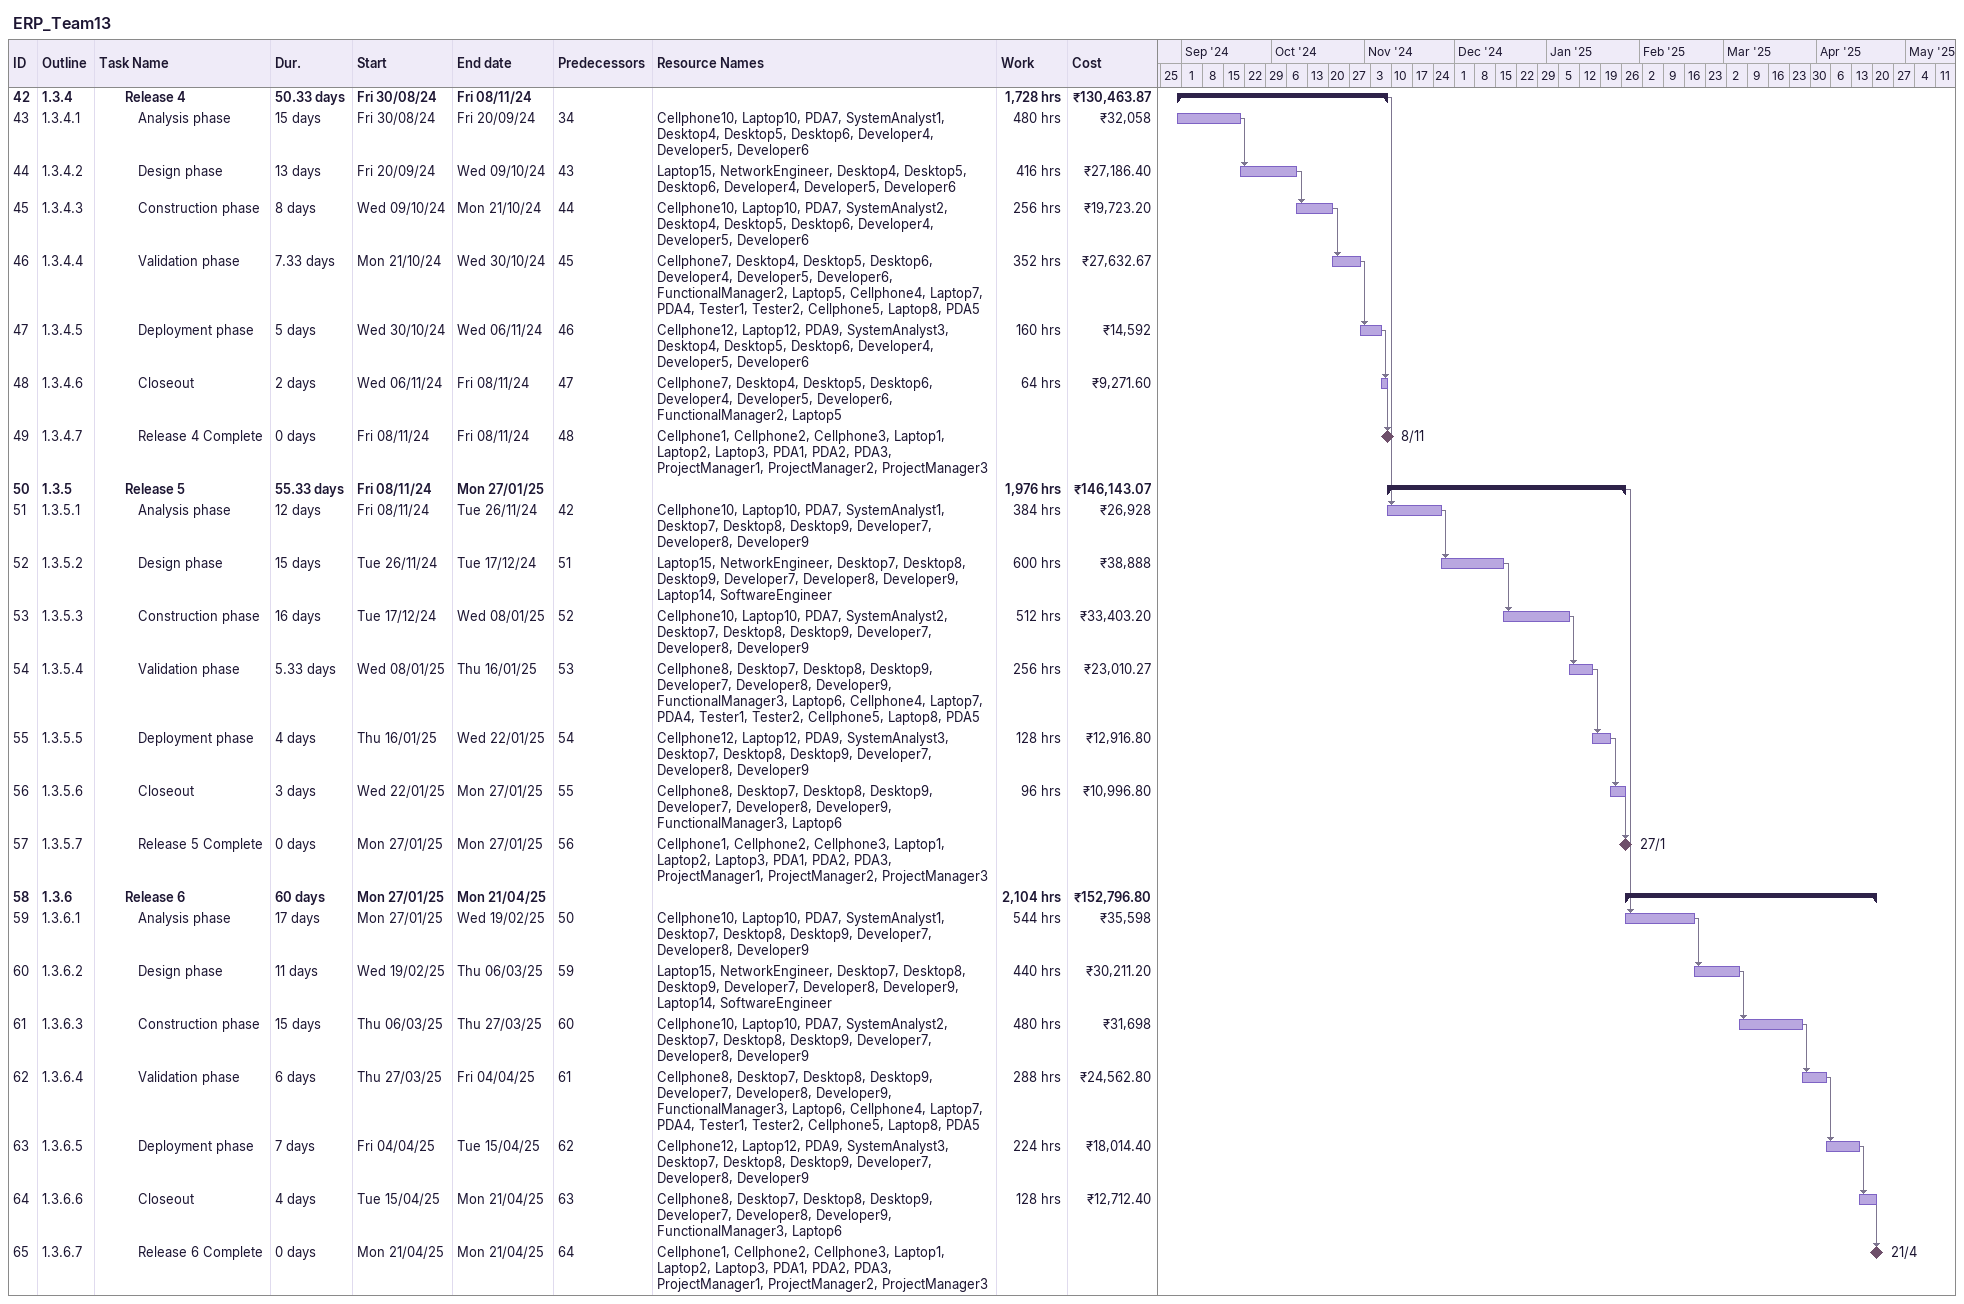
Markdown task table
ERP_Team13

| ID | WBS | Task | Duration | Start | Finish | Predecessors | Resources | Work (h) | Cost (₹) |
|---|---|---|---|---|---|---|---|---|---|
| 42 | 1.3.4 | **Release 4** | 50.33d | 2024-08-30 | 2024-11-08 |  |  | 1728 | 130463.87 |
| 43 | 1.3.4.1 | Analysis phase | 15d | 2024-08-30 | 2024-09-20 | 34 | Cellphone10, Laptop10, PDA7, SystemAnalyst1, Desktop4, Desktop5, Desktop6, Developer4, Developer5, Developer6 | 480 | 32058 |
| 44 | 1.3.4.2 | Design phase | 13d | 2024-09-20 | 2024-10-09 | 43 | Laptop15, NetworkEngineer, Desktop4, Desktop5, Desktop6, Developer4, Developer5, Developer6 | 416 | 27186.40 |
| 45 | 1.3.4.3 | Construction phase | 8d | 2024-10-09 | 2024-10-21 | 44 | Cellphone10, Laptop10, PDA7, SystemAnalyst2, Desktop4, Desktop5, Desktop6, Developer4, Developer5, Developer6 | 256 | 19723.20 |
| 46 | 1.3.4.4 | Validation phase | 7.33d | 2024-10-21 | 2024-10-30 | 45 | Cellphone7, Desktop4, Desktop5, Desktop6, Developer4, Developer5, Developer6, FunctionalManager2, Laptop5, Cellphone4, Laptop7, PDA4, Tester1, Tester2, Cellphone5, Laptop8, PDA5 | 352 | 27632.67 |
| 47 | 1.3.4.5 | Deployment phase | 5d | 2024-10-30 | 2024-11-06 | 46 | Cellphone12, Laptop12, PDA9, SystemAnalyst3, Desktop4, Desktop5, Desktop6, Developer4, Developer5, Developer6 | 160 | 14592 |
| 48 | 1.3.4.6 | Closeout | 2d | 2024-11-06 | 2024-11-08 | 47 | Cellphone7, Desktop4, Desktop5, Desktop6, Developer4, Developer5, Developer6, FunctionalManager2, Laptop5 | 64 | 9271.60 |
| 49 | 1.3.4.7 | Release 4 Complete | 0d | 2024-11-08 | 2024-11-08 | 48 | Cellphone1, Cellphone2, Cellphone3, Laptop1, Laptop2, Laptop3, PDA1, PDA2, PDA3, ProjectManager1, ProjectManager2, ProjectManager3 |  |  |
| 50 | 1.3.5 | **Release 5** | 55.33d | 2024-11-08 | 2025-01-27 |  |  | 1976 | 146143.07 |
| 51 | 1.3.5.1 | Analysis phase | 12d | 2024-11-08 | 2024-11-26 | 42 | Cellphone10, Laptop10, PDA7, SystemAnalyst1, Desktop7, Desktop8, Desktop9, Developer7, Developer8, Developer9 | 384 | 26928 |
| 52 | 1.3.5.2 | Design phase | 15d | 2024-11-26 | 2024-12-17 | 51 | Laptop15, NetworkEngineer, Desktop7, Desktop8, Desktop9, Developer7, Developer8, Developer9, Laptop14, SoftwareEngineer | 600 | 38888 |
| 53 | 1.3.5.3 | Construction phase | 16d | 2024-12-17 | 2025-01-08 | 52 | Cellphone10, Laptop10, PDA7, SystemAnalyst2, Desktop7, Desktop8, Desktop9, Developer7, Developer8, Developer9 | 512 | 33403.20 |
| 54 | 1.3.5.4 | Validation phase | 5.33d | 2025-01-08 | 2025-01-16 | 53 | Cellphone8, Desktop7, Desktop8, Desktop9, Developer7, Developer8, Developer9, FunctionalManager3, Laptop6, Cellphone4, Laptop7, PDA4, Tester1, Tester2, Cellphone5, Laptop8, PDA5 | 256 | 23010.27 |
| 55 | 1.3.5.5 | Deployment phase | 4d | 2025-01-16 | 2025-01-22 | 54 | Cellphone12, Laptop12, PDA9, SystemAnalyst3, Desktop7, Desktop8, Desktop9, Developer7, Developer8, Developer9 | 128 | 12916.80 |
| 56 | 1.3.5.6 | Closeout | 3d | 2025-01-22 | 2025-01-27 | 55 | Cellphone8, Desktop7, Desktop8, Desktop9, Developer7, Developer8, Developer9, FunctionalManager3, Laptop6 | 96 | 10996.80 |
| 57 | 1.3.5.7 | Release 5 Complete | 0d | 2025-01-27 | 2025-01-27 | 56 | Cellphone1, Cellphone2, Cellphone3, Laptop1, Laptop2, Laptop3, PDA1, PDA2, PDA3, ProjectManager1, ProjectManager2, ProjectManager3 |  |  |
| 58 | 1.3.6 | **Release 6** | 60d | 2025-01-27 | 2025-04-21 |  |  | 2104 | 152796.80 |
| 59 | 1.3.6.1 | Analysis phase | 17d | 2025-01-27 | 2025-02-19 | 50 | Cellphone10, Laptop10, PDA7, SystemAnalyst1, Desktop7, Desktop8, Desktop9, Developer7, Developer8, Developer9 | 544 | 35598 |
| 60 | 1.3.6.2 | Design phase | 11d | 2025-02-19 | 2025-03-06 | 59 | Laptop15, NetworkEngineer, Desktop7, Desktop8, Desktop9, Developer7, Developer8, Developer9, Laptop14, SoftwareEngineer | 440 | 30211.20 |
| 61 | 1.3.6.3 | Construction phase | 15d | 2025-03-06 | 2025-03-27 | 60 | Cellphone10, Laptop10, PDA7, SystemAnalyst2, Desktop7, Desktop8, Desktop9, Developer7, Developer8, Developer9 | 480 | 31698 |
| 62 | 1.3.6.4 | Validation phase | 6d | 2025-03-27 | 2025-04-04 | 61 | Cellphone8, Desktop7, Desktop8, Desktop9, Developer7, Developer8, Developer9, FunctionalManager3, Laptop6, Cellphone4, Laptop7, PDA4, Tester1, Tester2, Cellphone5, Laptop8, PDA5 | 288 | 24562.80 |
| 63 | 1.3.6.5 | Deployment phase | 7d | 2025-04-04 | 2025-04-15 | 62 | Cellphone12, Laptop12, PDA9, SystemAnalyst3, Desktop7, Desktop8, Desktop9, Developer7, Developer8, Developer9 | 224 | 18014.40 |
| 64 | 1.3.6.6 | Closeout | 4d | 2025-04-15 | 2025-04-21 | 63 | Cellphone8, Desktop7, Desktop8, Desktop9, Developer7, Developer8, Developer9, FunctionalManager3, Laptop6 | 128 | 12712.40 |
| 65 | 1.3.6.7 | Release 6 Complete | 0d | 2025-04-21 | 2025-04-21 | 64 | Cellphone1, Cellphone2, Cellphone3, Laptop1, Laptop2, Laptop3, PDA1, PDA2, PDA3, ProjectManager1, ProjectManager2, ProjectManager3 |  |  |
